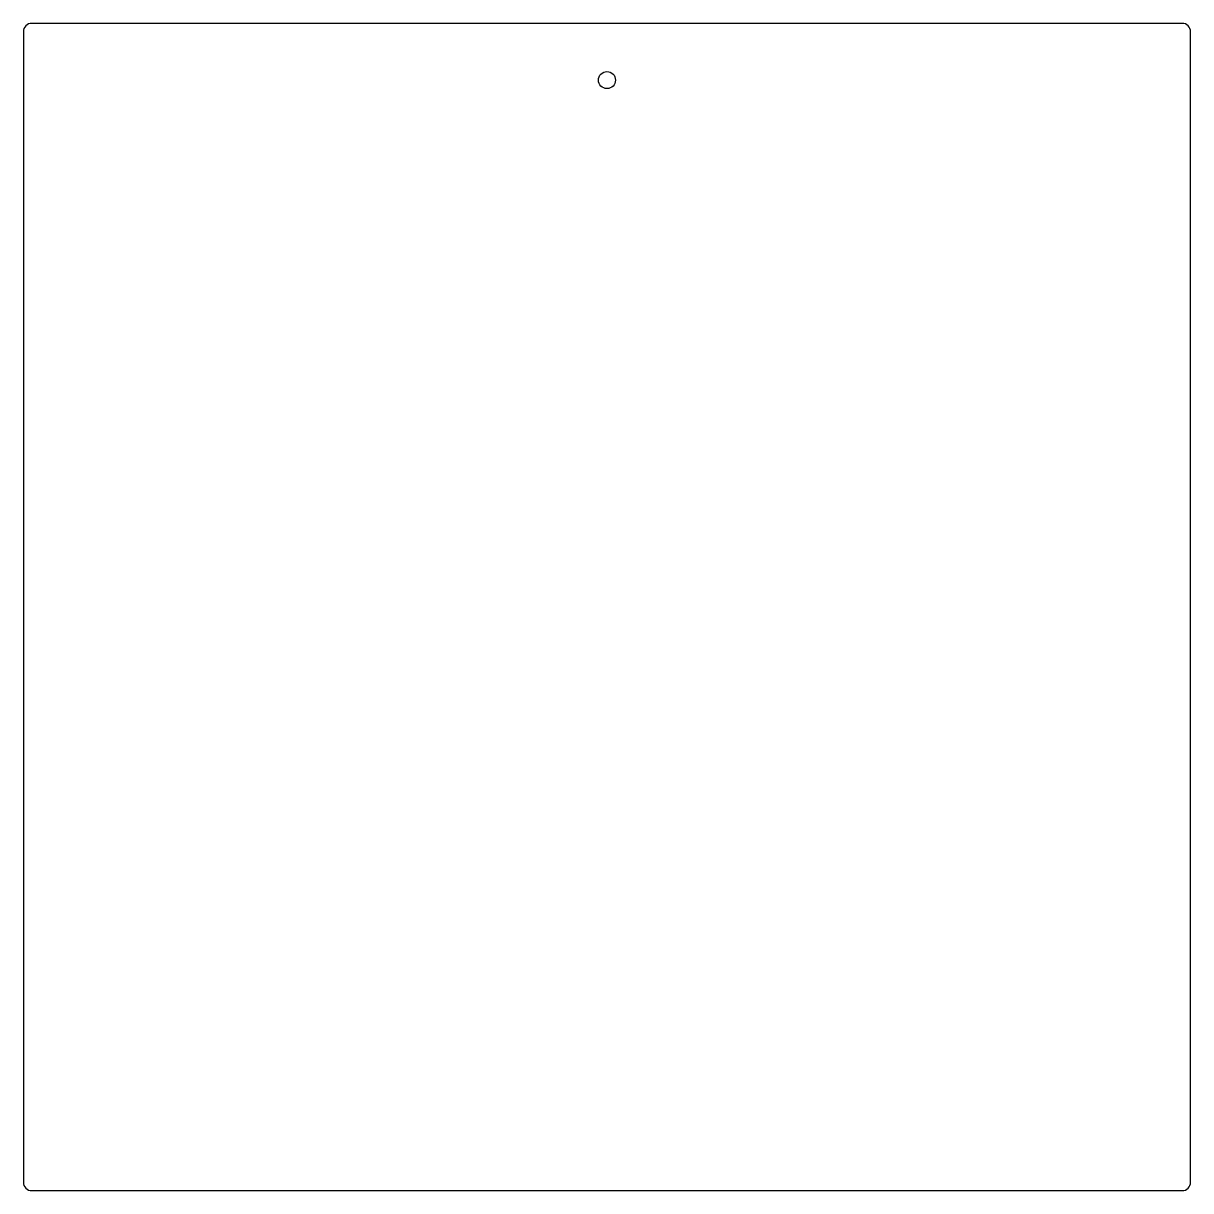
# Model space of a CAD drawing. Header units: millimetres. Extents: x 41 to 452, y 77 to 489.
import ezdxf

# ---------------------------------------------------------------- set-up
doc = ezdxf.new("R2010")
doc.units = ezdxf.units.MM
doc.layers.get('0').update_dxf_attribs({"linetype": 'CONTINUOUS'})

msp = doc.modelspace()

# ---------------------------------------------------------------- linework, layer by layer
msp.add_lwpolyline([(452.13, 485.73, 0.414214), (449.13, 488.73), (43.63, 488.73, 0.414214), (40.63, 485.73), (40.63, 80.23, 0.414214), (43.63, 77.23), (449.13, 77.23, 0.414214), (452.13, 80.23)], format="xyb", close=True)
msp.add_circle((246.38, 468.73, 0), 3)

doc.saveas('drawing.dxf')
